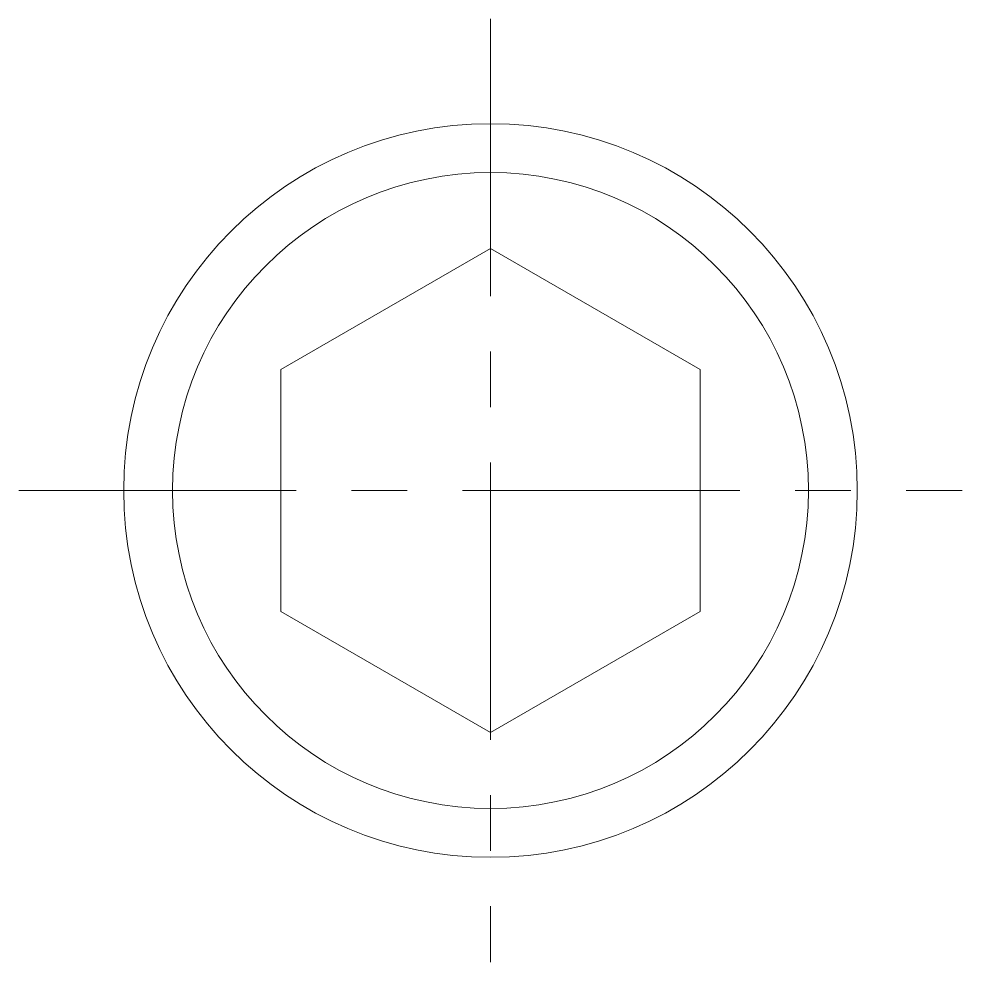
# Model space of a CAD drawing. Header units: millimetres. Extents: x -13.5 to 13.5, y -13.5 to 13.5.
import ezdxf

# ---------------------------------------------------------------- set-up
doc = ezdxf.new("R2010")
doc.units = ezdxf.units.MM
doc.header["$LTSCALE"] = 0.5
doc.linetypes.add('CENTER', pattern=[50.8, 31.75, -6.35, 6.35, -6.35])
doc.layers.get('0').update_dxf_attribs({"color": 9, "lineweight": 15})

msp = doc.modelspace()

# ---------------------------------------------------------------- linework, layer by layer
at = {"color": 1, "linetype": 'CENTER', "ltscale": 0.5}
for p, q in [((0, 13.5), (0, -13.5)), ((-13.5, 0), (13.5, 0))]:
    msp.add_line(p, q, dxfattribs=at)
at = {"ltscale": 0.5}
msp.add_lwpolyline([(-6, -3.464), (0, -6.928), (6, -3.464), (6, 3.464), (0, 6.928), (-6, 3.464)], close=True, dxfattribs=at)
for radius in [10.5, 9.1]:
    msp.add_circle((0, 0), radius, dxfattribs=at)

doc.saveas('drawing.dxf')
